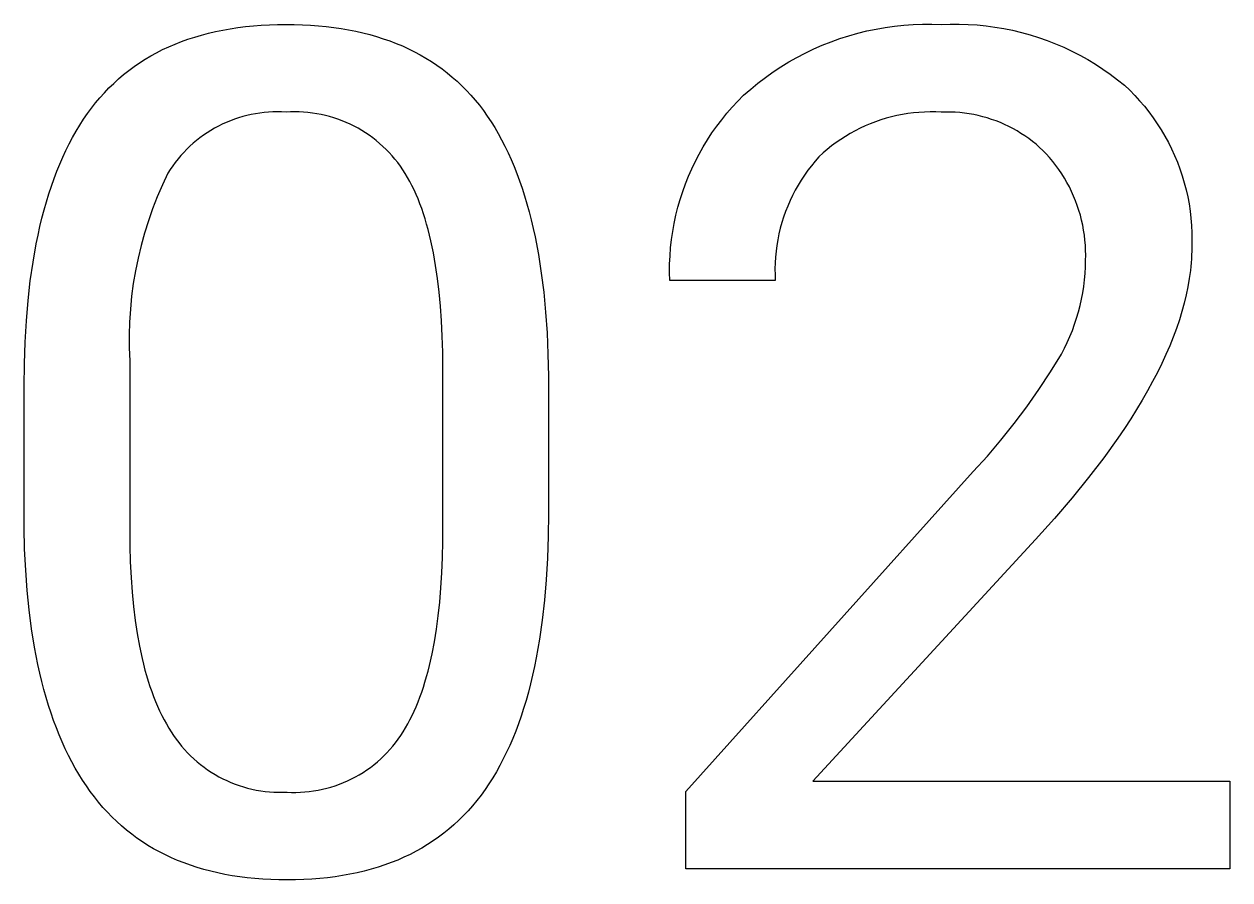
# Model space of a CAD drawing. Header units: millimetres. Extents: x 0 to 4030, y 0 to 2816.
# Drawn here: x 2898.08 to 2937.2, y 177.03 to 204.8 of the extents above; entities that cross this region are included whole.
import ezdxf

# ---------------------------------------------------------------- set-up
doc = ezdxf.new("R2010")
doc.units = ezdxf.units.MM
doc.header["$MEASUREMENT"] = 0
doc.layers.add('Domyślny', color=7, linetype='Continuous', true_color=0x000000)

msp = doc.modelspace()

# ---------------------------------------------------------------- linework, layer by layer
at = {"layer": 'Domyślny'}
for p, q in [((2904.291, 204.559), (2904.526, 204.607)), ((2904.526, 204.607), (2904.766, 204.649)), ((2904.766, 204.649), (2905.011, 204.686)), ((2905.011, 204.686), (2905.26, 204.717)), ((2905.26, 204.717), (2905.514, 204.743)), ((2905.514, 204.743), (2905.772, 204.762)), ((2905.772, 204.762), (2906.035, 204.776)), ((2906.035, 204.776), (2906.302, 204.785)), ((2906.302, 204.785), (2906.574, 204.788)), ((2906.574, 204.788), (2906.843, 204.785)), ((2906.843, 204.785), (2907.108, 204.777)), ((2907.108, 204.777), (2907.369, 204.763)), ((2907.369, 204.763), (2907.625, 204.744)), ((2907.625, 204.744), (2907.877, 204.72)), ((2907.877, 204.72), (2908.124, 204.69)), ((2908.124, 204.69), (2908.366, 204.654)), ((2908.366, 204.654), (2908.605, 204.613)), ((2908.605, 204.613), (2908.838, 204.567)), ((2925.417, 204.577), (2925.715, 204.639)), ((2925.715, 204.639), (2926.014, 204.691)), ((2926.014, 204.691), (2926.315, 204.733)), ((2926.315, 204.733), (2926.617, 204.765)), ((2926.617, 204.765), (2926.92, 204.786)), ((2926.92, 204.786), (2927.224, 204.797)), ((2927.224, 204.797), (2927.528, 204.798)), ((2927.528, 204.798), (2927.831, 204.788)), ((2927.831, 204.788), (2928.123, 204.799)), ((2928.123, 204.799), (2928.414, 204.8)), ((2928.414, 204.8), (2928.705, 204.791)), ((2928.705, 204.791), (2928.996, 204.772)), ((2928.996, 204.772), (2929.286, 204.744)), ((2929.286, 204.744), (2929.575, 204.705)), ((2929.575, 204.705), (2929.862, 204.657)), ((2929.862, 204.657), (2930.148, 204.598)), ((2930.148, 204.598), (2930.431, 204.53)), ((2902.973, 204.152), (2903.182, 204.234)), ((2903.182, 204.234), (2903.394, 204.31)), ((2903.394, 204.31), (2903.612, 204.381)), ((2903.612, 204.381), (2903.833, 204.446)), ((2903.833, 204.446), (2904.06, 204.505)), ((2904.06, 204.505), (2904.291, 204.559)), ((2908.838, 204.567), (2909.068, 204.515)), ((2909.068, 204.515), (2909.292, 204.458)), ((2909.292, 204.458), (2909.513, 204.395)), ((2909.513, 204.395), (2909.728, 204.327)), ((2909.728, 204.327), (2909.94, 204.253)), ((2909.94, 204.253), (2910.146, 204.174)), ((2923.972, 204.114), (2924.255, 204.227)), ((2924.255, 204.227), (2924.541, 204.329)), ((2924.541, 204.329), (2924.83, 204.422)), ((2924.83, 204.422), (2925.122, 204.504)), ((2925.122, 204.504), (2925.417, 204.577)), ((2930.431, 204.53), (2930.712, 204.453)), ((2930.712, 204.453), (2930.99, 204.366)), ((2930.99, 204.366), (2931.265, 204.269)), ((2931.265, 204.269), (2931.537, 204.163)), ((2902.186, 203.767), (2902.376, 203.872)), ((2902.376, 203.872), (2902.571, 203.971)), ((2902.571, 203.971), (2902.77, 204.064)), ((2902.77, 204.064), (2902.973, 204.152)), ((2910.146, 204.174), (2910.349, 204.09)), ((2910.349, 204.09), (2910.547, 204)), ((2910.547, 204), (2910.74, 203.904)), ((2910.74, 203.904), (2910.929, 203.803)), ((2910.929, 203.803), (2911.113, 203.697)), ((2923.15, 203.721), (2923.42, 203.862)), ((2923.42, 203.862), (2923.694, 203.993)), ((2923.694, 203.993), (2923.972, 204.114)), ((2931.537, 204.163), (2931.805, 204.048)), ((2931.805, 204.048), (2932.068, 203.924)), ((2932.068, 203.924), (2932.327, 203.791)), ((2901.472, 203.293), (2901.644, 203.42)), ((2901.644, 203.42), (2901.82, 203.541)), ((2901.82, 203.541), (2902.001, 203.657)), ((2902.001, 203.657), (2902.186, 203.767)), ((2911.113, 203.697), (2911.293, 203.585)), ((2911.293, 203.585), (2911.469, 203.468)), ((2911.469, 203.468), (2911.64, 203.345)), ((2922.373, 203.246), (2922.627, 203.413)), ((2922.627, 203.413), (2922.886, 203.572)), ((2922.886, 203.572), (2923.15, 203.721)), ((2932.327, 203.791), (2932.582, 203.649)), ((2932.582, 203.649), (2932.832, 203.498)), ((2932.832, 203.498), (2933.076, 203.339)), ((2900.985, 202.877), (2901.143, 203.021)), ((2901.143, 203.021), (2901.305, 203.16)), ((2901.305, 203.16), (2901.472, 203.293)), ((2911.64, 203.345), (2911.806, 203.217)), ((2911.806, 203.217), (2911.968, 203.083)), ((2911.968, 203.083), (2912.126, 202.944)), ((2921.884, 202.885), (2922.125, 203.07)), ((2922.125, 203.07), (2922.373, 203.246)), ((2933.076, 203.339), (2933.315, 203.172)), ((2933.315, 203.172), (2933.547, 202.997)), ((2900.682, 202.572), (2900.831, 202.727)), ((2900.831, 202.727), (2900.985, 202.877)), ((2912.126, 202.944), (2912.279, 202.8)), ((2912.279, 202.8), (2912.427, 202.65)), ((2912.427, 202.65), (2912.571, 202.494)), ((2921.42, 202.493), (2921.649, 202.693)), ((2921.649, 202.693), (2921.884, 202.885)), ((2933.547, 202.997), (2933.774, 202.814)), ((2933.774, 202.814), (2933.945, 202.652)), ((2933.945, 202.652), (2934.109, 202.485)), ((2900.263, 202.072), (2900.398, 202.244)), ((2900.398, 202.244), (2900.538, 202.411)), ((2900.538, 202.411), (2900.682, 202.572)), ((2912.571, 202.494), (2912.711, 202.333)), ((2912.711, 202.333), (2912.846, 202.167)), ((2921.051, 202.108), (2921.232, 202.303)), ((2921.232, 202.303), (2921.42, 202.493)), ((2934.109, 202.485), (2934.268, 202.312)), ((2934.268, 202.312), (2934.421, 202.134)), ((2900.006, 201.71), (2900.132, 201.894)), ((2900.132, 201.894), (2900.263, 202.072)), ((2905.446, 201.865), (2905.308, 201.834)), ((2905.586, 201.891), (2905.446, 201.865)), ((2905.726, 201.913), (2905.586, 201.891)), ((2905.866, 201.929), (2905.726, 201.913)), ((2906.008, 201.941), (2905.866, 201.929)), ((2906.149, 201.948), (2906.008, 201.941)), ((2906.291, 201.951), (2906.149, 201.948)), ((2906.432, 201.948), (2906.291, 201.951)), ((2906.574, 201.941), (2906.432, 201.948)), ((2906.717, 201.948), (2906.574, 201.941)), ((2906.859, 201.951), (2906.717, 201.948)), ((2907.002, 201.948), (2906.859, 201.951)), ((2907.145, 201.941), (2907.002, 201.948)), ((2907.287, 201.929), (2907.145, 201.941)), ((2907.429, 201.912), (2907.287, 201.929)), ((2907.57, 201.891), (2907.429, 201.912)), ((2907.71, 201.864), (2907.57, 201.891)), ((2907.85, 201.833), (2907.71, 201.864)), ((2912.846, 202.167), (2912.977, 201.995)), ((2912.977, 201.995), (2913.103, 201.818)), ((2920.708, 201.699), (2920.876, 201.906)), ((2920.876, 201.906), (2921.051, 202.108)), ((2926.57, 201.866), (2926.392, 201.831)), ((2926.748, 201.895), (2926.57, 201.866)), ((2926.928, 201.918), (2926.748, 201.895)), ((2927.108, 201.935), (2926.928, 201.918)), ((2927.289, 201.946), (2927.108, 201.935)), ((2927.47, 201.95), (2927.289, 201.946)), ((2927.651, 201.949), (2927.47, 201.95)), ((2927.831, 201.941), (2927.651, 201.949)), ((2927.982, 201.945), (2927.831, 201.941)), ((2928.133, 201.944), (2927.982, 201.945)), ((2928.284, 201.938), (2928.133, 201.944)), ((2928.435, 201.927), (2928.284, 201.938)), ((2928.585, 201.911), (2928.435, 201.927)), ((2928.734, 201.89), (2928.585, 201.911)), ((2928.883, 201.864), (2928.734, 201.89)), ((2929.031, 201.833), (2928.883, 201.864)), ((2934.421, 202.134), (2934.567, 201.95)), ((2934.567, 201.95), (2934.707, 201.761)), ((2899.765, 201.324), (2899.883, 201.52)), ((2899.883, 201.52), (2900.006, 201.71)), ((2904.381, 201.488), (2904.256, 201.42)), ((2904.508, 201.551), (2904.381, 201.488)), ((2904.637, 201.609), (2904.508, 201.551)), ((2904.768, 201.663), (2904.637, 201.609)), ((2904.901, 201.713), (2904.768, 201.663)), ((2905.035, 201.758), (2904.901, 201.713)), ((2905.171, 201.798), (2905.035, 201.758)), ((2905.308, 201.834), (2905.171, 201.798)), ((2907.988, 201.797), (2907.85, 201.833)), ((2908.125, 201.757), (2907.988, 201.797)), ((2908.26, 201.712), (2908.125, 201.757)), ((2908.394, 201.662), (2908.26, 201.712)), ((2908.526, 201.608), (2908.394, 201.662)), ((2908.656, 201.549), (2908.526, 201.608)), ((2908.785, 201.486), (2908.656, 201.549)), ((2908.91, 201.418), (2908.785, 201.486)), ((2913.103, 201.818), (2913.226, 201.634)), ((2913.226, 201.634), (2913.344, 201.445)), ((2920.393, 201.269), (2920.547, 201.487)), ((2920.547, 201.487), (2920.708, 201.699)), ((2925.361, 201.495), (2925.197, 201.419)), ((2925.528, 201.566), (2925.361, 201.495)), ((2925.697, 201.631), (2925.528, 201.566)), ((2925.868, 201.69), (2925.697, 201.631)), ((2926.041, 201.743), (2925.868, 201.69)), ((2926.216, 201.79), (2926.041, 201.743)), ((2926.392, 201.831), (2926.216, 201.79)), ((2929.177, 201.796), (2929.031, 201.833)), ((2929.323, 201.755), (2929.177, 201.796)), ((2929.466, 201.709), (2929.323, 201.755)), ((2929.609, 201.658), (2929.466, 201.709)), ((2929.749, 201.603), (2929.609, 201.658)), ((2929.887, 201.542), (2929.749, 201.603)), ((2930.024, 201.477), (2929.887, 201.542)), ((2930.158, 201.408), (2930.024, 201.477)), ((2934.707, 201.761), (2934.841, 201.568)), ((2934.841, 201.568), (2934.967, 201.37)), ((2899.54, 200.914), (2899.651, 201.122)), ((2899.651, 201.122), (2899.765, 201.324)), ((2903.782, 201.11), (2903.671, 201.023)), ((2903.897, 201.194), (2903.782, 201.11)), ((2904.014, 201.274), (2903.897, 201.194)), ((2904.134, 201.349), (2904.014, 201.274)), ((2904.256, 201.42), (2904.134, 201.349)), ((2909.034, 201.347), (2908.91, 201.418)), ((2909.155, 201.271), (2909.034, 201.347)), ((2909.273, 201.191), (2909.155, 201.271)), ((2909.389, 201.107), (2909.273, 201.191)), ((2909.502, 201.019), (2909.389, 201.107)), ((2913.344, 201.445), (2913.459, 201.249)), ((2913.459, 201.249), (2913.57, 201.048)), ((2920.247, 201.045), (2920.393, 201.269)), ((2924.722, 201.158), (2924.569, 201.06)), ((2924.877, 201.25), (2924.722, 201.158)), ((2925.036, 201.337), (2924.877, 201.25)), ((2925.197, 201.419), (2925.036, 201.337)), ((2930.289, 201.334), (2930.158, 201.408)), ((2930.418, 201.255), (2930.289, 201.334)), ((2930.545, 201.173), (2930.418, 201.255)), ((2930.668, 201.086), (2930.545, 201.173)), ((2930.788, 200.995), (2930.668, 201.086)), ((2934.967, 201.37), (2935.087, 201.168)), ((2935.087, 201.168), (2935.199, 200.961)), ((2899.332, 200.481), (2899.434, 200.701)), ((2899.434, 200.701), (2899.54, 200.914)), ((2903.355, 200.739), (2903.256, 200.637)), ((2903.457, 200.837), (2903.355, 200.739)), ((2903.562, 200.932), (2903.457, 200.837)), ((2903.671, 201.023), (2903.562, 200.932)), ((2909.611, 200.928), (2909.502, 201.019)), ((2909.718, 200.833), (2909.611, 200.928)), ((2909.821, 200.734), (2909.718, 200.833)), ((2909.921, 200.632), (2909.821, 200.734)), ((2913.57, 201.048), (2913.677, 200.841)), ((2913.677, 200.841), (2913.78, 200.628)), ((2919.977, 200.585), (2920.108, 200.818)), ((2920.108, 200.818), (2920.247, 201.045)), ((2924.134, 200.736), (2923.996, 200.619)), ((2924.275, 200.849), (2924.134, 200.736)), ((2924.421, 200.957), (2924.275, 200.849)), ((2924.569, 201.06), (2924.421, 200.957)), ((2930.906, 200.899), (2930.788, 200.995)), ((2931.02, 200.8), (2930.906, 200.899)), ((2931.13, 200.698), (2931.02, 200.8)), ((2931.237, 200.591), (2931.13, 200.698)), ((2935.199, 200.961), (2935.304, 200.751)), ((2935.304, 200.751), (2935.402, 200.538)), ((2899.233, 200.255), (2899.332, 200.481)), ((2902.982, 200.312), (2902.898, 200.198)), ((2903.07, 200.424), (2902.982, 200.312)), ((2903.161, 200.532), (2903.07, 200.424)), ((2903.256, 200.637), (2903.161, 200.532)), ((2910.017, 200.526), (2909.921, 200.632)), ((2910.109, 200.417), (2910.017, 200.526)), ((2910.198, 200.306), (2910.109, 200.417)), ((2910.283, 200.191), (2910.198, 200.306)), ((2913.78, 200.628), (2913.879, 200.409)), ((2913.879, 200.409), (2913.974, 200.184)), ((2919.739, 200.108), (2919.854, 200.349)), ((2919.854, 200.349), (2919.977, 200.585)), ((2923.737, 200.353), (2923.617, 200.206)), ((2923.863, 200.496), (2923.737, 200.353)), ((2923.996, 200.619), (2923.863, 200.496)), ((2931.347, 200.468), (2931.237, 200.591)), ((2931.452, 200.342), (2931.347, 200.468)), ((2931.552, 200.212), (2931.452, 200.342)), ((2935.402, 200.538), (2935.492, 200.321)), ((2935.492, 200.321), (2935.574, 200.101)), ((2899.049, 199.785), (2899.139, 200.023)), ((2899.139, 200.023), (2899.233, 200.255)), ((2902.743, 199.961), (2902.564, 199.583)), ((2902.819, 200.081), (2902.743, 199.961)), ((2902.898, 200.198), (2902.819, 200.081)), ((2910.364, 200.073), (2910.283, 200.191)), ((2910.441, 199.953), (2910.364, 200.073)), ((2910.516, 199.826), (2910.441, 199.953)), ((2913.974, 200.184), (2914.066, 199.953)), ((2914.066, 199.953), (2914.153, 199.717)), ((2919.632, 199.864), (2919.739, 200.108)), ((2923.392, 199.899), (2923.287, 199.74)), ((2923.502, 200.055), (2923.392, 199.899)), ((2923.617, 200.206), (2923.502, 200.055)), ((2931.649, 200.079), (2931.552, 200.212)), ((2931.741, 199.942), (2931.649, 200.079)), ((2931.828, 199.803), (2931.741, 199.942)), ((2935.574, 200.101), (2935.649, 199.878)), ((2898.88, 199.292), (2898.962, 199.542)), ((2898.962, 199.542), (2899.049, 199.785)), ((2902.564, 199.583), (2902.399, 199.199)), ((2910.589, 199.695), (2910.516, 199.826)), ((2910.659, 199.56), (2910.589, 199.695)), ((2910.727, 199.419), (2910.659, 199.56)), ((2914.153, 199.717), (2914.237, 199.474)), ((2919.443, 199.365), (2919.533, 199.616)), ((2919.533, 199.616), (2919.632, 199.864)), ((2923.188, 199.578), (2923.095, 199.412)), ((2923.287, 199.74), (2923.188, 199.578)), ((2931.91, 199.661), (2931.828, 199.803)), ((2931.987, 199.516), (2931.91, 199.661)), ((2932.059, 199.368), (2931.987, 199.516)), ((2935.649, 199.878), (2935.716, 199.653)), ((2935.716, 199.653), (2935.775, 199.426)), ((2898.802, 199.036), (2898.88, 199.292)), ((2902.399, 199.199), (2902.247, 198.809)), ((2910.793, 199.274), (2910.727, 199.419)), ((2910.856, 199.125), (2910.793, 199.274)), ((2910.917, 198.97), (2910.856, 199.125)), ((2914.237, 199.474), (2914.316, 199.226)), ((2914.316, 199.226), (2914.392, 198.971)), ((2919.288, 198.855), (2919.361, 199.111)), ((2919.361, 199.111), (2919.443, 199.365)), ((2923.008, 199.243), (2922.926, 199.071)), ((2923.095, 199.412), (2923.008, 199.243)), ((2932.127, 199.218), (2932.059, 199.368)), ((2932.189, 199.066), (2932.127, 199.218)), ((2935.775, 199.426), (2935.827, 199.197)), ((2935.827, 199.197), (2935.87, 198.966)), ((2898.657, 198.507), (2898.728, 198.775)), ((2898.728, 198.775), (2898.802, 199.036)), ((2902.247, 198.809), (2902.108, 198.414)), ((2910.975, 198.812), (2910.917, 198.97)), ((2911.031, 198.648), (2910.975, 198.812)), ((2914.392, 198.971), (2914.464, 198.711)), ((2919.223, 198.596), (2919.288, 198.855)), ((2922.781, 198.719), (2922.718, 198.54)), ((2922.851, 198.897), (2922.781, 198.719)), ((2922.926, 199.071), (2922.851, 198.897)), ((2932.246, 198.912), (2932.189, 199.066)), ((2932.297, 198.756), (2932.246, 198.912)), ((2932.344, 198.598), (2932.297, 198.756)), ((2935.87, 198.966), (2935.905, 198.734)), ((2935.905, 198.734), (2935.932, 198.5)), ((2898.591, 198.233), (2898.657, 198.507)), ((2902.108, 198.414), (2901.983, 198.015)), ((2911.085, 198.48), (2911.031, 198.648)), ((2911.136, 198.308), (2911.085, 198.48)), ((2914.464, 198.711), (2914.532, 198.444)), ((2914.532, 198.444), (2914.596, 198.172)), ((2919.12, 198.073), (2919.167, 198.335)), ((2919.167, 198.335), (2919.223, 198.596)), ((2922.661, 198.359), (2922.61, 198.175)), ((2922.718, 198.54), (2922.661, 198.359)), ((2932.385, 198.439), (2932.344, 198.598)), ((2932.42, 198.278), (2932.385, 198.439)), ((2935.932, 198.5), (2935.951, 198.266)), ((2898.471, 197.668), (2898.529, 197.954)), ((2898.529, 197.954), (2898.591, 198.233)), ((2901.983, 198.015), (2901.871, 197.611)), ((2911.185, 198.131), (2911.136, 198.308)), ((2911.231, 197.949), (2911.185, 198.131)), ((2911.276, 197.762), (2911.231, 197.949)), ((2914.596, 198.172), (2914.656, 197.894)), ((2919.082, 197.809), (2919.12, 198.073)), ((2922.566, 197.99), (2922.528, 197.804)), ((2922.61, 198.175), (2922.566, 197.99)), ((2932.45, 198.116), (2932.42, 198.278)), ((2932.475, 197.954), (2932.45, 198.116)), ((2932.493, 197.791), (2932.475, 197.954)), ((2935.951, 198.266), (2935.961, 198.032)), ((2935.961, 198.032), (2935.964, 197.797)), ((2898.366, 197.079), (2898.471, 197.668)), ((2901.871, 197.611), (2901.774, 197.204)), ((2911.357, 197.376), (2911.276, 197.762)), ((2914.656, 197.894), (2914.764, 197.32)), ((2919.052, 197.543), (2919.082, 197.809)), ((2922.497, 197.616), (2922.472, 197.427)), ((2922.528, 197.804), (2922.497, 197.616)), ((2932.507, 197.627), (2932.493, 197.791)), ((2932.515, 197.463), (2932.507, 197.627)), ((2935.958, 197.562), (2935.957, 197.437)), ((2935.964, 197.797), (2935.958, 197.562)), ((2901.774, 197.204), (2901.69, 196.794)), ((2911.428, 196.971), (2911.357, 197.376)), ((2914.764, 197.32), (2914.857, 196.722)), ((2919.02, 197.011), (2919.032, 197.278)), ((2919.032, 197.278), (2919.052, 197.543)), ((2922.454, 197.238), (2922.442, 197.048)), ((2922.472, 197.427), (2922.454, 197.238)), ((2932.513, 197.134), (2932.517, 197.298)), ((2932.517, 197.298), (2932.515, 197.463)), ((2935.947, 197.185), (2935.938, 197.058)), ((2935.953, 197.311), (2935.947, 197.185)), ((2935.957, 197.437), (2935.953, 197.311)), ((2898.278, 196.466), (2898.366, 197.079)), ((2901.69, 196.794), (2901.62, 196.382)), ((2911.49, 196.547), (2911.428, 196.971)), ((2919.017, 196.744), (2919.02, 197.011)), ((2922.442, 197.048), (2922.437, 196.858)), ((2922.437, 196.858), (2922.438, 196.668)), ((2932.498, 196.711), (2932.509, 196.922)), ((2932.509, 196.922), (2932.513, 197.134)), ((2935.913, 196.802), (2935.897, 196.672)), ((2935.927, 196.93), (2935.913, 196.802)), ((2935.938, 197.058), (2935.927, 196.93)), ((2898.206, 195.829), (2898.278, 196.466)), ((2901.62, 196.382), (2901.565, 195.967)), ((2911.542, 196.105), (2911.49, 196.547)), ((2914.857, 196.722), (2914.934, 196.101)), ((2919.024, 196.478), (2919.017, 196.744)), ((2922.446, 196.478), (2919.024, 196.478)), ((2922.438, 196.668), (2922.446, 196.478)), ((2932.454, 196.29), (2932.479, 196.5)), ((2932.479, 196.5), (2932.498, 196.711)), ((2935.879, 196.542), (2935.834, 196.28)), ((2935.897, 196.672), (2935.879, 196.542)), ((2911.585, 195.645), (2911.542, 196.105)), ((2914.934, 196.101), (2914.996, 195.455)), ((2932.383, 195.874), (2932.422, 196.081)), ((2932.422, 196.081), (2932.454, 196.29)), ((2935.78, 196.014), (2935.715, 195.746)), ((2935.834, 196.28), (2935.78, 196.014)), ((2898.15, 195.168), (2898.206, 195.829)), ((2901.565, 195.967), (2901.524, 195.551)), ((2911.619, 195.166), (2911.585, 195.645)), ((2932.284, 195.462), (2932.336, 195.667)), ((2932.336, 195.667), (2932.383, 195.874)), ((2935.715, 195.746), (2935.641, 195.475)), ((2901.524, 195.551), (2901.497, 195.133)), ((2914.996, 195.455), (2915.042, 194.787)), ((2932.158, 195.059), (2932.224, 195.259)), ((2932.224, 195.259), (2932.284, 195.462)), ((2935.557, 195.201), (2935.463, 194.923)), ((2935.641, 195.475), (2935.557, 195.201)), ((2898.11, 194.483), (2898.15, 195.168)), ((2901.497, 195.133), (2901.485, 194.715)), ((2911.643, 194.669), (2911.619, 195.166)), ((2932.005, 194.664), (2932.084, 194.86)), ((2932.084, 194.86), (2932.158, 195.059)), ((2935.463, 194.923), (2935.359, 194.643)), ((2898.086, 193.774), (2898.11, 194.483)), ((2901.485, 194.715), (2901.487, 194.296)), ((2911.657, 194.154), (2911.643, 194.669)), ((2915.042, 194.787), (2915.072, 194.094)), ((2931.827, 194.281), (2931.919, 194.471)), ((2931.919, 194.471), (2932.005, 194.664)), ((2935.359, 194.643), (2935.245, 194.36)), ((2901.487, 194.296), (2901.503, 193.878)), ((2911.662, 193.62), (2911.657, 194.154)), ((2915.072, 194.094), (2915.087, 193.378)), ((2931.371, 193.512), (2931.728, 194.094)), ((2931.728, 194.094), (2931.827, 194.281)), ((2935.121, 194.074), (2934.987, 193.785)), ((2935.245, 194.36), (2935.121, 194.074)), ((2898.078, 193.041), (2898.086, 193.774)), ((2901.503, 193.878), (2901.503, 188.404)), ((2934.987, 193.785), (2934.844, 193.493)), ((2911.662, 188.015), (2911.662, 193.62)), ((2915.087, 193.378), (2915.087, 188.924)), ((2930.996, 192.941), (2931.371, 193.512)), ((2934.844, 193.493), (2934.69, 193.198)), ((2898.078, 188.46), (2898.078, 193.041)), ((2930.604, 192.383), (2930.996, 192.941)), ((2934.527, 192.9), (2934.353, 192.599)), ((2934.69, 193.198), (2934.527, 192.9)), ((2934.353, 192.599), (2934.17, 192.295)), ((2930.195, 191.837), (2930.604, 192.383)), ((2934.17, 192.295), (2933.977, 191.988)), ((2929.769, 191.303), (2930.195, 191.837)), ((2933.774, 191.678), (2933.561, 191.365)), ((2933.977, 191.988), (2933.774, 191.678)), ((2929.327, 190.784), (2929.769, 191.303)), ((2933.561, 191.365), (2933.105, 190.73)), ((2928.868, 190.278), (2929.327, 190.784)), ((2933.105, 190.73), (2932.61, 190.084)), ((2919.541, 179.899), (2928.868, 190.278)), ((2932.61, 190.084), (2932.075, 189.426)), ((2932.075, 189.426), (2931.501, 188.755)), ((2915.087, 188.924), (2915.079, 188.182)), ((2931.501, 188.755), (2930.887, 188.073)), ((2898.095, 187.759), (2898.078, 188.46)), ((2901.503, 188.404), (2901.508, 187.867)), ((2915.079, 188.182), (2915.055, 187.465)), ((2901.508, 187.867), (2901.523, 187.348)), ((2911.65, 187.496), (2911.662, 188.015)), ((2930.887, 188.073), (2923.669, 180.233)), ((2898.128, 187.08), (2898.095, 187.759)), ((2911.629, 186.996), (2911.65, 187.496)), ((2915.055, 187.465), (2915.015, 186.771)), ((2898.176, 186.423), (2898.128, 187.08)), ((2901.523, 187.348), (2901.547, 186.847)), ((2911.6, 186.512), (2911.629, 186.996)), ((2901.547, 186.847), (2901.582, 186.364)), ((2915.015, 186.771), (2914.958, 186.102)), ((2898.24, 185.788), (2898.176, 186.423)), ((2901.582, 186.364), (2901.627, 185.899)), ((2911.56, 186.047), (2911.6, 186.512)), ((2901.627, 185.899), (2901.681, 185.451)), ((2911.512, 185.599), (2911.56, 186.047)), ((2914.958, 186.102), (2914.886, 185.457)), ((2898.32, 185.176), (2898.24, 185.788)), ((2901.681, 185.451), (2901.745, 185.022)), ((2911.455, 185.169), (2911.512, 185.599)), ((2914.886, 185.457), (2914.798, 184.837)), ((2898.415, 184.585), (2898.32, 185.176)), ((2911.388, 184.756), (2911.455, 185.169)), ((2901.745, 185.022), (2901.82, 184.61)), ((2911.312, 184.361), (2911.388, 184.756)), ((2914.798, 184.837), (2914.694, 184.24)), ((2898.526, 184.017), (2898.415, 184.585)), ((2901.82, 184.61), (2901.904, 184.216)), ((2911.227, 183.984), (2911.312, 184.361)), ((2898.587, 183.741), (2898.526, 184.017)), ((2901.904, 184.216), (2901.95, 184.026)), ((2901.95, 184.026), (2901.998, 183.84)), ((2911.182, 183.802), (2911.227, 183.984)), ((2914.635, 183.951), (2914.573, 183.668)), ((2914.694, 184.24), (2914.635, 183.951)), ((2898.652, 183.47), (2898.587, 183.741)), ((2898.721, 183.206), (2898.652, 183.47)), ((2901.998, 183.84), (2902.049, 183.659)), ((2902.049, 183.659), (2902.102, 183.482)), ((2902.102, 183.482), (2902.158, 183.309)), ((2911.083, 183.451), (2911.133, 183.625)), ((2911.133, 183.625), (2911.182, 183.802)), ((2914.573, 183.668), (2914.507, 183.391)), ((2898.794, 182.946), (2898.721, 183.206)), ((2902.158, 183.309), (2902.216, 183.141)), ((2902.216, 183.141), (2902.277, 182.978)), ((2910.918, 182.958), (2910.975, 183.118)), ((2910.975, 183.118), (2911.03, 183.283)), ((2911.03, 183.283), (2911.083, 183.451)), ((2914.437, 183.12), (2914.363, 182.855)), ((2914.507, 183.391), (2914.437, 183.12)), ((2898.871, 182.693), (2898.794, 182.946)), ((2898.952, 182.444), (2898.871, 182.693)), ((2902.277, 182.978), (2902.34, 182.819)), ((2902.34, 182.819), (2902.405, 182.664)), ((2910.796, 182.651), (2910.858, 182.803)), ((2910.858, 182.803), (2910.918, 182.958)), ((2914.363, 182.855), (2914.284, 182.596)), ((2899.036, 182.202), (2898.952, 182.444)), ((2902.405, 182.664), (2902.473, 182.514)), ((2902.473, 182.514), (2902.544, 182.368)), ((2902.544, 182.368), (2902.617, 182.227)), ((2910.596, 182.224), (2910.665, 182.362)), ((2910.665, 182.362), (2910.732, 182.505)), ((2910.732, 182.505), (2910.796, 182.651)), ((2914.202, 182.344), (2914.116, 182.097)), ((2914.284, 182.596), (2914.202, 182.344)), ((2899.125, 181.964), (2899.036, 182.202)), ((2899.217, 181.733), (2899.125, 181.964)), ((2902.617, 182.227), (2902.693, 182.09)), ((2902.693, 182.09), (2902.771, 181.958)), ((2902.771, 181.958), (2902.845, 181.835)), ((2910.376, 181.837), (2910.452, 181.962)), ((2910.452, 181.962), (2910.525, 182.091)), ((2910.525, 182.091), (2910.596, 182.224)), ((2914.116, 182.097), (2914.026, 181.856)), ((2899.314, 181.507), (2899.217, 181.733)), ((2899.414, 181.286), (2899.314, 181.507)), ((2902.845, 181.835), (2902.923, 181.715)), ((2902.923, 181.715), (2903.006, 181.598)), ((2903.006, 181.598), (2903.092, 181.483)), ((2910.131, 181.482), (2910.217, 181.598)), ((2910.217, 181.598), (2910.298, 181.716)), ((2910.298, 181.716), (2910.376, 181.837)), ((2913.931, 181.621), (2913.833, 181.393)), ((2914.026, 181.856), (2913.931, 181.621)), ((2899.518, 181.071), (2899.414, 181.286)), ((2903.092, 181.483), (2903.183, 181.371)), ((2903.183, 181.371), (2903.277, 181.263)), ((2903.277, 181.263), (2903.374, 181.158)), ((2903.374, 181.158), (2903.476, 181.056)), ((2909.749, 181.052), (2909.85, 181.155)), ((2909.85, 181.155), (2909.947, 181.261)), ((2909.947, 181.261), (2910.041, 181.37)), ((2910.041, 181.37), (2910.131, 181.482)), ((2913.731, 181.17), (2913.624, 180.954)), ((2913.833, 181.393), (2913.731, 181.17)), ((2899.626, 180.861), (2899.518, 181.071)), ((2899.738, 180.657), (2899.626, 180.861)), ((2903.476, 181.056), (2903.58, 180.958)), ((2903.58, 180.958), (2903.688, 180.864)), ((2903.688, 180.864), (2903.8, 180.773)), ((2903.8, 180.773), (2903.914, 180.686)), ((2909.312, 180.68), (2909.426, 180.767)), ((2909.426, 180.767), (2909.537, 180.859)), ((2909.537, 180.859), (2909.645, 180.954)), ((2909.645, 180.954), (2909.749, 181.052)), ((2913.514, 180.743), (2913.4, 180.539)), ((2913.624, 180.954), (2913.514, 180.743)), ((2899.854, 180.459), (2899.738, 180.657)), ((2899.974, 180.266), (2899.854, 180.459)), ((2903.914, 180.686), (2904.031, 180.603)), ((2904.031, 180.603), (2904.151, 180.524)), ((2904.151, 180.524), (2904.273, 180.449)), ((2904.273, 180.449), (2904.398, 180.379)), ((2904.398, 180.379), (2904.526, 180.312)), ((2908.699, 180.305), (2908.827, 180.371)), ((2908.827, 180.371), (2908.952, 180.442)), ((2908.952, 180.442), (2909.075, 180.517)), ((2909.075, 180.517), (2909.195, 180.596)), ((2909.195, 180.596), (2909.312, 180.68)), ((2913.281, 180.34), (2913.159, 180.148)), ((2913.4, 180.539), (2913.281, 180.34)), ((2900.098, 180.078), (2899.974, 180.266)), ((2900.225, 179.896), (2900.098, 180.078)), ((2904.526, 180.312), (2904.655, 180.251)), ((2904.655, 180.251), (2904.787, 180.193)), ((2904.787, 180.193), (2904.92, 180.14)), ((2904.92, 180.14), (2905.055, 180.092)), ((2905.055, 180.092), (2905.192, 180.049)), ((2905.192, 180.049), (2905.33, 180.01)), ((2905.33, 180.01), (2905.47, 179.976)), ((2905.47, 179.976), (2905.61, 179.946)), ((2905.61, 179.946), (2905.752, 179.922)), ((2907.612, 179.94), (2907.753, 179.969)), ((2907.753, 179.969), (2907.893, 180.003)), ((2907.893, 180.003), (2908.031, 180.041)), ((2908.031, 180.041), (2908.168, 180.085)), ((2908.168, 180.085), (2908.304, 180.133)), ((2908.304, 180.133), (2908.438, 180.185)), ((2908.438, 180.185), (2908.57, 180.243)), ((2908.57, 180.243), (2908.699, 180.305)), ((2913.032, 179.962), (2912.902, 179.781)), ((2913.159, 180.148), (2913.032, 179.962)), ((2923.669, 180.233), (2937.195, 180.233)), ((2937.195, 180.233), (2937.195, 177.386)), ((2900.357, 179.72), (2900.225, 179.896)), ((2900.493, 179.549), (2900.357, 179.72)), ((2905.752, 179.922), (2905.894, 179.902)), ((2905.894, 179.902), (2906.036, 179.887)), ((2906.036, 179.887), (2906.18, 179.877)), ((2906.18, 179.877), (2906.323, 179.872)), ((2906.323, 179.872), (2906.467, 179.872)), ((2906.467, 179.872), (2906.61, 179.877)), ((2906.61, 179.877), (2906.754, 179.871)), ((2906.754, 179.871), (2906.897, 179.87)), ((2906.897, 179.87), (2907.041, 179.874)), ((2907.041, 179.874), (2907.185, 179.883)), ((2907.185, 179.883), (2907.328, 179.897)), ((2907.328, 179.897), (2907.47, 179.916)), ((2907.47, 179.916), (2907.612, 179.94)), ((2912.766, 179.607), (2912.627, 179.438)), ((2912.902, 179.781), (2912.766, 179.607)), ((2919.541, 177.386), (2919.541, 179.899)), ((2900.634, 179.384), (2900.493, 179.549)), ((2900.778, 179.225), (2900.634, 179.384)), ((2900.928, 179.071), (2900.778, 179.225)), ((2912.483, 179.275), (2912.334, 179.117)), ((2912.627, 179.438), (2912.483, 179.275)), ((2901.081, 178.922), (2900.928, 179.071)), ((2901.239, 178.78), (2901.081, 178.922)), ((2901.402, 178.642), (2901.239, 178.78)), ((2912.023, 178.819), (2911.86, 178.679)), ((2912.181, 178.965), (2912.023, 178.819)), ((2912.334, 179.117), (2912.181, 178.965)), ((2901.568, 178.511), (2901.402, 178.642)), ((2901.739, 178.385), (2901.568, 178.511)), ((2901.915, 178.265), (2901.739, 178.385)), ((2911.522, 178.416), (2911.346, 178.293)), ((2911.694, 178.545), (2911.522, 178.416)), ((2911.86, 178.679), (2911.694, 178.545)), ((2902.095, 178.15), (2901.915, 178.265)), ((2902.279, 178.041), (2902.095, 178.15)), ((2902.467, 177.937), (2902.279, 178.041)), ((2910.981, 178.064), (2910.792, 177.958)), ((2911.166, 178.175), (2910.981, 178.064)), ((2911.346, 178.293), (2911.166, 178.175)), ((2902.66, 177.839), (2902.467, 177.937)), ((2902.858, 177.747), (2902.66, 177.839)), ((2903.059, 177.66), (2902.858, 177.747)), ((2903.266, 177.579), (2903.059, 177.66)), ((2910.197, 177.674), (2909.989, 177.591)), ((2910.399, 177.763), (2910.197, 177.674)), ((2910.598, 177.857), (2910.399, 177.763)), ((2910.792, 177.958), (2910.598, 177.857)), ((2903.476, 177.503), (2903.266, 177.579)), ((2903.691, 177.433), (2903.476, 177.503)), ((2903.91, 177.369), (2903.691, 177.433)), ((2904.134, 177.31), (2903.91, 177.369)), ((2904.362, 177.257), (2904.134, 177.31)), ((2904.594, 177.209), (2904.362, 177.257)), ((2904.831, 177.167), (2904.594, 177.209)), ((2908.649, 177.213), (2908.41, 177.17)), ((2908.884, 177.262), (2908.649, 177.213)), ((2909.114, 177.316), (2908.884, 177.262)), ((2909.34, 177.376), (2909.114, 177.316)), ((2909.561, 177.442), (2909.34, 177.376)), ((2909.777, 177.514), (2909.561, 177.442)), ((2909.989, 177.591), (2909.777, 177.514)), ((2937.195, 177.386), (2919.541, 177.386)), ((2905.072, 177.131), (2904.831, 177.167)), ((2905.317, 177.1), (2905.072, 177.131)), ((2905.567, 177.075), (2905.317, 177.1)), ((2905.821, 177.055), (2905.567, 177.075)), ((2906.08, 177.041), (2905.821, 177.055)), ((2906.343, 177.033), (2906.08, 177.041)), ((2906.61, 177.03), (2906.343, 177.033)), ((2906.881, 177.033), (2906.61, 177.03)), ((2907.147, 177.042), (2906.881, 177.033)), ((2907.409, 177.056), (2907.147, 177.042)), ((2907.666, 177.076), (2907.409, 177.056)), ((2907.918, 177.102), (2907.666, 177.076)), ((2908.167, 177.133), (2907.918, 177.102)), ((2908.41, 177.17), (2908.167, 177.133))]:
    msp.add_line(p, q, dxfattribs=at)

doc.saveas('drawing.dxf')
